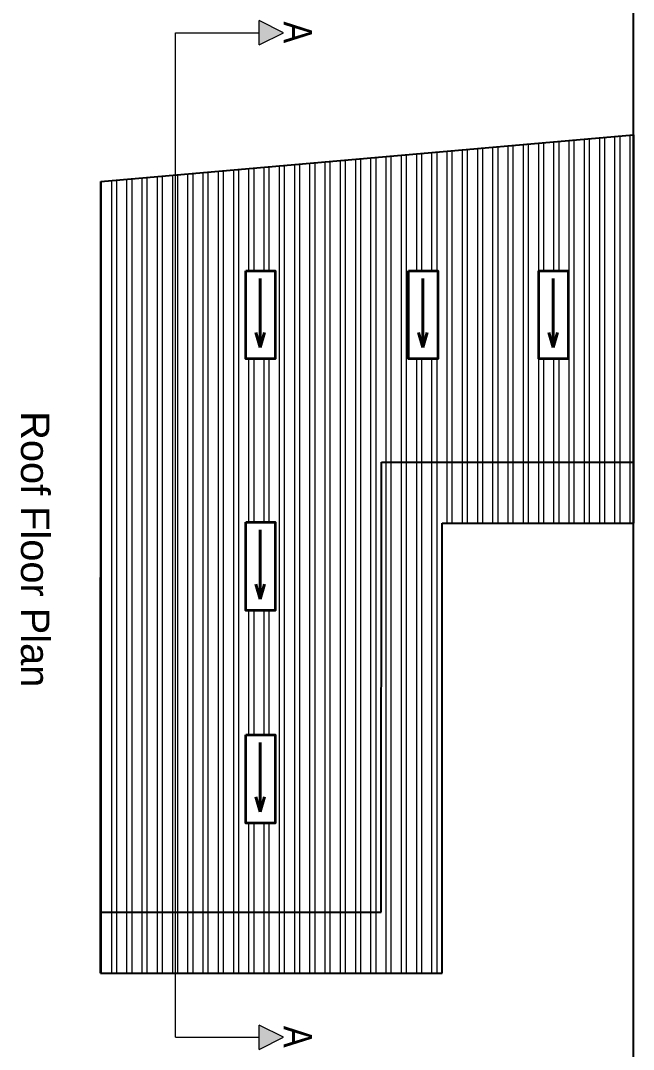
# Model space of a CAD drawing. Header units: inches. Extents: x 392906 to 410488, y -52747 to -40742.
# Drawn here: x 401379 to 401680, y -48935 to -48429 of the extents above; entities that cross this region are included whole.
import ezdxf

# ---------------------------------------------------------------- set-up
doc = ezdxf.new("R2010")
doc.units = ezdxf.units.IN
doc.header["$LTSCALE"] = 2
doc.header["$MEASUREMENT"] = 0
doc.layers.get('0').update_dxf_attribs({"linetype": 'CONTINUOUS'})
for name, color, linetype, lineweight in [('DIM_LINE', 173, 'CONTINUOUS', 20), ('door', 20, 'CONTINUOUS', 35), ('WALL - A', 1, 'CONTINUOUS', 40)]:
    doc.layers.add(name, color=color, linetype=linetype, lineweight=lineweight)
doc.styles.get("Standard").update_dxf_attribs({"font": 'ARIALN.TTF'})
pattern_1 = [(90, (450788.429, 349796.138), (-7.5, 2e-15), []), (90, (450790.929, 349798.638), (-7.5, 2e-15), [])]

msp = doc.modelspace()

# ---------------------------------------------------------------- hatches: boundary and pattern name
at = {"linetype": 'ByBlock', "lineweight": 5}
for points in [[(401507.89, -48434.84), (401495.89, -48440.84), (401495.89, -48428.84)], [(401507.89, -48929.15), (401495.89, -48935.15), (401495.89, -48923.15)]]:
    msp.add_hatch(color=7, dxfattribs=at).paths.add_polyline_path(points)
at = {"layer": 'DIM_LINE'}
h = msp.add_hatch(dxfattribs=at)
h.set_pattern_fill('ANSI32', color=256, scale=20, angle=405)
h.set_pattern_definition(pattern_1)
h.paths.add_polyline_path([(401556.03, -48646.11), (401680, -48646.11), (401680, -48485.04), (401454.72, -48504.85), (401454.72, -48867.61), (401555.98, -48867.61)])
h.paths.add_polyline_path([(401503.8, -48595.29), (401489.35, -48595.29), (401489.35, -48551.96), (401503.8, -48551.96)], flags=16)
h.paths.add_polyline_path([(401569.42, -48595.29), (401569.42, -48551.96), (401583.87, -48551.96), (401583.87, -48595.29)], flags=16)
h.paths.add_polyline_path([(401503.8, -48675.76), (401503.8, -48719.08), (401489.35, -48719.08), (401489.35, -48675.76)], flags=16)
h.paths.add_polyline_path([(401633.54, -48595.29), (401633.54, -48551.96), (401647.99, -48551.96), (401647.99, -48595.29)], flags=16)
h.paths.add_polyline_path([(401503.8, -48780.41), (401503.8, -48823.74), (401489.35, -48823.74), (401489.35, -48780.41)], flags=16)
h = msp.add_hatch(dxfattribs=at)
h.set_pattern_fill('ANSI32', color=256, scale=20, angle=405)
h.set_pattern_definition(pattern_1)
h.paths.add_polyline_path([(401454.72, -48504.85), (401418.07, -48508.07), (401417.98, -48867.61), (401454.72, -48867.61)])
h = msp.add_hatch(dxfattribs=at)
h.set_pattern_fill('ANSI32', color=256, scale=20, angle=405)
h.set_pattern_definition(pattern_1)
h.paths.add_polyline_path([(401454.72, -48867.61), (401454.72, -48897.61), (401585.98, -48897.61), (401586.02, -48676.11), (401680, -48676.11), (401680, -48646.11), (401556.03, -48646.11), (401555.98, -48867.61)])
h = msp.add_hatch(dxfattribs=at)
h.set_pattern_fill('ANSI32', color=256, scale=20, angle=405)
h.set_pattern_definition(pattern_1)
h.paths.add_polyline_path([(401454.72, -48897.61), (401454.72, -48867.61), (401417.98, -48867.61), (401417.98, -48897.61)])

# ---------------------------------------------------------------- linework, layer by layer
at = {"color": 7, "linetype": 'ByBlock', "lineweight": 5}
for p, q in [((401495.89, -48440.84), (401495.89, -48428.84)), ((401507.89, -48434.84), (401495.89, -48428.84)), ((401454.72, -48929.15), (401454.72, -48434.84)), ((401454.72, -48434.84), (401495.89, -48434.84)), ((401495.89, -48440.84), (401507.89, -48434.84)), ((401495.89, -48935.15), (401495.89, -48923.15)), ((401507.89, -48929.15), (401495.89, -48923.15)), ((401454.72, -48929.15), (401495.89, -48929.15)), ((401495.89, -48935.15), (401507.89, -48929.15))]:
    msp.add_line(p, q, dxfattribs=at)
at = {"ltscale": 0.5}
for p, q in [((401418.07, -48508.07), (401680, -48485.04)), ((401680, -48485.04), (401680, -48676.11)), ((401417.98, -48897.61), (401418.07, -48508.07)), ((401555.98, -48867.61), (401556.03, -48646.11)), ((401556.03, -48646.11), (401680, -48646.11)), ((401585.98, -48897.61), (401586.02, -48676.11)), ((401586.02, -48676.11), (401680, -48676.11)), ((401417.98, -48867.61), (401555.98, -48867.61)), ((401417.98, -48897.61), (401585.98, -48897.61))]:
    msp.add_line(p, q, dxfattribs=at)
msp.add_xline((401680, -50703.28), (0, 1), dxfattribs=at)
at = {"layer": 'DIM_LINE'}
for points in [[(401489.35, -48595.29), (401503.8, -48595.29), (401503.8, -48551.96), (401489.35, -48551.96)], [(401569.42, -48595.29), (401583.87, -48595.29), (401583.87, -48551.96), (401569.42, -48551.96)], [(401633.54, -48595.29), (401647.99, -48595.29), (401647.99, -48551.96), (401633.54, -48551.96)], [(401489.35, -48719.08), (401503.8, -48719.08), (401503.8, -48675.76), (401489.35, -48675.76)], [(401489.35, -48823.74), (401503.8, -48823.74), (401503.8, -48780.41), (401489.35, -48780.41)]]:
    msp.add_lwpolyline(points, close=True, dxfattribs=at)
at = {"layer": 'door', "ltscale": 0.5}
for points in [[(401489.35, -48551.96), (401503.8, -48551.96), (401503.8, -48595.29), (401489.35, -48595.29)], [(401569.42, -48551.96), (401583.87, -48551.96), (401583.87, -48595.29), (401569.42, -48595.29)], [(401633.54, -48551.96), (401647.99, -48551.96), (401647.99, -48595.29), (401633.54, -48595.29)], [(401489.35, -48675.76), (401503.8, -48675.76), (401503.8, -48719.08), (401489.35, -48719.08)], [(401489.35, -48780.41), (401503.8, -48780.41), (401503.8, -48823.74), (401489.35, -48823.74)]]:
    msp.add_lwpolyline(points, close=True, dxfattribs=at)
at = {"layer": 'WALL - A'}
for p, q in [((401496.38, -48555.72), (401496.38, -48589.7)), ((401576.45, -48555.72), (401576.45, -48589.7)), ((401640.57, -48555.72), (401640.57, -48589.7)), ((401496.38, -48589.7), (401494.25, -48582.4)), ((401496.38, -48589.7), (401498.5, -48582.4)), ((401576.45, -48589.7), (401574.33, -48582.4)), ((401576.45, -48589.7), (401578.58, -48582.4)), ((401640.57, -48589.7), (401638.44, -48582.4)), ((401640.57, -48589.7), (401642.69, -48582.4)), ((401496.38, -48679.52), (401496.38, -48713.5)), ((401496.38, -48713.5), (401494.25, -48706.2)), ((401496.38, -48713.5), (401498.5, -48706.2)), ((401496.38, -48784.18), (401496.38, -48818.15)), ((401496.38, -48818.15), (401494.25, -48810.86)), ((401496.38, -48818.15), (401498.5, -48810.86))]:
    msp.add_line(p, q, dxfattribs=at)

# ---------------------------------------------------------------- texts
at = {"color": 7, "linetype": 'ByBlock', "lineweight": 5, "char_height": 14, "rotation": 270}
for s, insert, width, attachment_point in [('A', (401521.99, -48439.96), 26.5803, 3), ('{\\fArial CE|b0|i0|c0|p34;Roof\\fArial CE|b0|i0|c238|p34; Floor Plan}', (401385.7, -48689.01), 235.547, 5), ('A', (401521.99, -48934.28), 26.5803, 3)]:
    msp.add_mtext(s, dxfattribs=dict(at, insert=insert, width=width, attachment_point=attachment_point))

doc.saveas('drawing.dxf')
